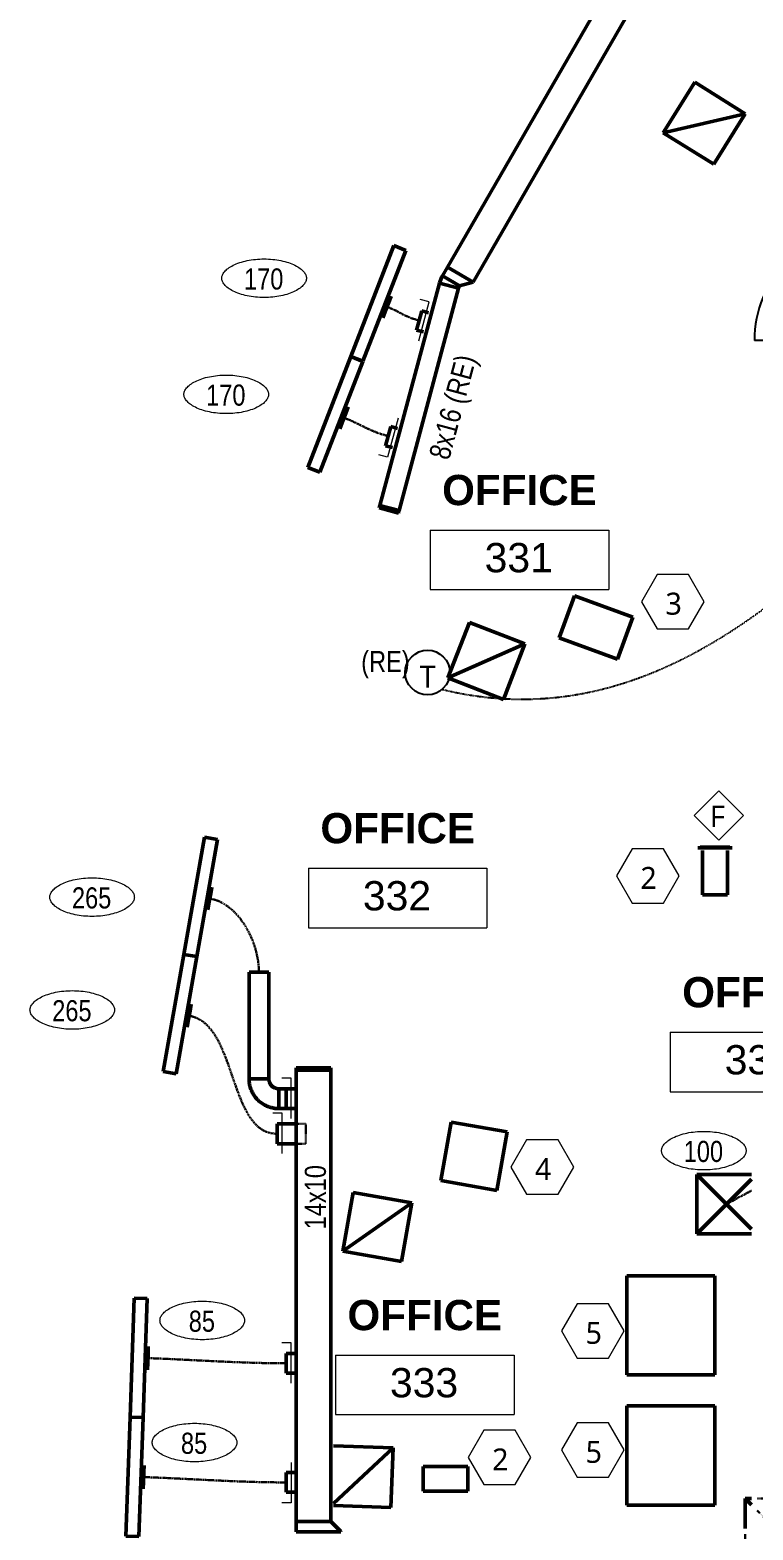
# Model space of a CAD drawing. Header units: inches. Extents: x 12453 to 15257, y -272 to 1517.
# Drawn here: x 12453 to 12744, y 101 to 706 of the extents above; entities that cross this region are included whole.
import ezdxf

# ---------------------------------------------------------------- set-up
doc = ezdxf.new("R2010")
doc.units = ezdxf.units.IN
doc.header["$MEASUREMENT"] = 0
for name, pattern in [('_ Hidden  _below_ behind_ beyond_', [0.09375, 0.0625, -0.03125]), ('Center', [1.25, 0.25, -0.1875, 0.625, -0.1875]), ('Hidden 1_16_', [0.09375, 0.0625, -0.03125])]:
    doc.linetypes.add(name, pattern=pattern)
for name, color, linetype, lineweight in [('A-ANNO-NOTE', 131, 'Continuous', 20), ('A-AREA-IDEN', 2, 'Continuous', 20), ('A-DETL', 90, 'Continuous', 9), ('A-DETL-DEMO', 6, 'Continuous', 18), ('G-ANNO-TEXT', 231, 'Continuous', 9), ('M-HVAC-CDFF', 50, 'Continuous', 50), ('M-HVAC-CDFF-IDEN', 2, 'Continuous', 20), ('M-HVAC-DUCT', 70, 'Continuous', 18), ('M-HVAC-DUCT-CNTR', 70, 'Continuous', 18), ('M-HVAC-DUCT-IDEN', 70, 'Continuous', 20)]:
    doc.layers.add(name, color=color, linetype=linetype, lineweight=lineweight)
doc.styles.add('Arial', font='arial.ttf', dxfattribs={"height": 11.802395})
doc.styles.add('Arial_B', font='arialbd.ttf', dxfattribs={"height": 12.177074})
doc.styles.add('Swis721 BT', font='swiss.ttf', dxfattribs={"width": 0.8, "height": 8.514638})
doc.styles.add('Trebuchet MS', font='trebuc.ttf', dxfattribs={"height": 8.861538})

# ---------------------------------------------------------------- blocks, each defined once
blk = doc.blocks.new('Rectangular Elbow - Radius - 1 W-2773806-3RD FLOOR PLAN - NEW')
at = {"layer": 'M-HVAC-DUCT', "lineweight": 25}
for p, q in [((-1.82, 19.39), (19.39, -1.82)), ((-12.43, -15), (-12.43, 15))]:
    blk.add_line(p, q, dxfattribs=at)
for radius in [15, 45]:
    blk.add_arc((-12.43, 30), radius, 270, 315, dxfattribs=at)
blk = doc.blocks.new('Return Diffuser - Rectangular Outlet _PAR_ - PAR-8x8_24x24-V135-3RD FLOOR PLAN - NEW')
at = {"layer": 'M-HVAC-CDFF'}
for p, q in [((12, 12), (-12, 12)), ((-12, 12), (-12, -12)), ((-12, 12), (12, -12)), ((12, -12), (12, 12)), ((-12, -12), (12, -12))]:
    blk.add_line(p, q, dxfattribs=at)
blk = doc.blocks.new('Return Diffuser - Rectangular Outlet _PAR_ - PAR-8x8_24x24-V139-3RD FLOOR PLAN - NEW')
at = {"layer": 'M-HVAC-CDFF'}
for p, q in [((-11.17, 11.17), (12, -12)), ((12, 12), (-11.14, 12)), ((12, -12), (12, 12)), ((-11.98, -12), (12, -12))]:
    blk.add_line(p, q, dxfattribs=at)
blk = doc.blocks.new('Supply Diffuser _OMNI_ - 8_ RD INLET _24x24_-V146-3RD FLOOR PLAN - NEW')
at = {"layer": 'M-HVAC-CDFF'}
for p, q in [((12, 12), (-12, 12)), ((-12, 12), (-12, -10.09)), ((-12, 12), (10.09, -10.09)), ((-12, 12), (-12, -10.09)), ((-12, 12), (12, 12)), ((12, 12), (-10.09, -10.09)), ((12, -10.09), (12, 12)), ((12, 12), (12, -10.09))]:
    blk.add_line(p, q, dxfattribs=at)
blk = doc.blocks.new('Plenum Slot Supply _TBD_ - 8_ RD INLET - TBDI _48_ Plenum_-2903914-3RD FLOOR PLAN - NEW')
at = {"layer": 'M-HVAC-CDFF'}
for p, q in [((24, 2.625), (-24, 2.625)), ((-24, 2.625), (-24, -2.625)), ((24, -2.625), (24, 2.625)), ((-24, -2.625), (24, -2.625)), ((-4.6875, -3.75), (-2.0625, -3.75)), ((-2.0625, -3.75), (2.0625, -3.75)), ((2.0625, -3.75), (4.6875, -3.75))]:
    blk.add_line(p, q, dxfattribs=at)
blk = doc.blocks.new('Plenum Slot Supply _TBD_ - 8_ RD INLET - TBDI _48_ Plenum_-2904101-3RD FLOOR PLAN - NEW')
at = {"layer": 'M-HVAC-CDFF'}
for p, q in [((24, 2.625), (-24, 2.625)), ((-24, 2.625), (-24, -2.625)), ((24, -2.625), (24, 2.625)), ((-24, -2.625), (24, -2.625)), ((-4.6875, -3.75), (-2.0625, -3.75)), ((-2.0625, -3.75), (2.0625, -3.75)), ((2.0625, -3.75), (4.6875, -3.75))]:
    blk.add_line(p, q, dxfattribs=at)
blk = doc.blocks.new('Plenum Slot Supply _TBD_ - 8_ RD INLET - TBDI _48_ Plenum_-2904137-3RD FLOOR PLAN - NEW')
at = {"layer": 'M-HVAC-CDFF'}
for p, q in [((24, 2.625), (-24, 2.625)), ((-24, 2.625), (-24, -2.625)), ((24, -2.625), (24, 2.625)), ((-24, -2.625), (24, -2.625)), ((-4.6875, -3.75), (-2.0625, -3.75)), ((-2.0625, -3.75), (2.0625, -3.75)), ((2.0625, -3.75), (4.6875, -3.75))]:
    blk.add_line(p, q, dxfattribs=at)
blk = doc.blocks.new('Rectangular Endcap - Standard-2796616-3RD FLOOR PLAN - NEW')
at = {"layer": 'M-HVAC-DUCT', "lineweight": 50}
for p, q in [((0, -4), (0, 4)), ((0, 4), (1, 4)), ((1, 4), (1, -4)), ((1, -4), (0, -4))]:
    blk.add_line(p, q, dxfattribs=at)
blk = doc.blocks.new('Rectangular Tap - Beveled - Standard-2915283-3RD FLOOR PLAN - NEW')
at = {"layer": 'M-HVAC-DUCT', "lineweight": 50}
for p, q in [((-0.24, -7), (-0.24, 11)), ((-0.24, 11), (0, 11)), ((4, 7), (0, 11)), ((4, -7), (4, 7)), ((4, -7), (-0.24, -7))]:
    blk.add_line(p, q, dxfattribs=at)
blk = doc.blocks.new('Rectangular Endcap - Standard-2790448-3RD FLOOR PLAN - NEW')
at = {"layer": 'M-HVAC-DUCT', "lineweight": 50}
for p, q in [((0, -7), (0, 7)), ((0, 7), (1, 7)), ((1, 7), (1, -7)), ((1, -7), (0, -7))]:
    blk.add_line(p, q, dxfattribs=at)
blk = doc.blocks.new('Round Elbow - 1 D-2781238-3RD FLOOR PLAN - NEW')
at = {"layer": 'M-HVAC-DUCT', "lineweight": 50}
for p, q in [((-4, 8), (0, 8)), ((0, 8), (4, 8)), ((-8, 0), (-8, 4)), ((-8, -4), (-8, 0))]:
    blk.add_line(p, q, dxfattribs=at)
at = {"layer": 'M-HVAC-DUCT', "lineweight": 50, "flags": 128}
for points in [[(-4, 8), (-4, 7.84), (-4.01, 7.68), (-4.03, 7.52), (-4.05, 7.36), (-4.08, 7.21), (-4.11, 7.05), (-4.16, 6.89), (-4.2, 6.74), (-4.26, 6.59), (-4.32, 6.44), (-4.38, 6.3), (-4.45, 6.15), (-4.53, 6.01), (-4.61, 5.88), (-4.7, 5.74), (-4.79, 5.61), (-4.89, 5.48), (-4.99, 5.36), (-5.1, 5.24), (-5.21, 5.13), (-5.33, 5.02), (-5.45, 4.92), (-5.58, 4.82), (-5.71, 4.72), (-5.84, 4.63), (-5.98, 4.55), (-6.11, 4.47), (-6.26, 4.4), (-6.4, 4.33), (-6.55, 4.27), (-6.7, 4.22), (-6.85, 4.17), (-7.01, 4.13), (-7.16, 4.09), (-7.32, 4.06), (-7.48, 4.03), (-7.64, 4.02), (-7.8, 4.01), (-7.96, 4), (-8, 4)], [(-8, -4), (-7.52, -3.99), (-7.04, -3.96), (-6.56, -3.91), (-6.09, -3.85), (-5.62, -3.76), (-5.15, -3.66), (-4.68, -3.53), (-4.23, -3.39), (-3.77, -3.23), (-3.33, -3.05), (-2.89, -2.86), (-2.46, -2.64), (-2.04, -2.41), (-1.63, -2.17), (-1.22, -1.9), (-0.83, -1.63), (-0.45, -1.33), (-0.09, -1.02), (0.27, -0.7), (0.61, -0.36), (0.94, -0.01), (1.25, 0.35), (1.55, 0.73), (1.83, 1.12), (2.1, 1.52), (2.35, 1.93), (2.58, 2.34), (2.8, 2.77), (3, 3.21), (3.18, 3.65), (3.35, 4.1), (3.5, 4.56), (3.62, 5.02), (3.73, 5.49), (3.83, 5.96), (3.9, 6.43), (3.95, 6.91), (3.98, 7.39), (4, 7.87), (4, 8)]]:
    blk.add_lwpolyline(points, dxfattribs=at)
blk = doc.blocks.new('Return Grille _350_ - 350FS-3207466-3RD FLOOR PLAN - NEW')
at = {"layer": 'M-HVAC-CDFF'}
for p, q in [((12911.73, 376.49), (12897.98, 376.49)), ((12910.85, 376.74), (12898.85, 376.74))]:
    blk.add_line(p, q, dxfattribs=at)
blk = doc.blocks.new('Rectangular Elbow - Radius - 1 W-2796545-3RD FLOOR PLAN - NEW')
at = {"layer": 'M-HVAC-DUCT', "lineweight": 50}
for p, q in [((-1.05, -4), (-1.05, 4)), ((-0.02, 4.14), (2.05, -3.59))]:
    blk.add_line(p, q, dxfattribs=at)
for radius in [4, 12]:
    blk.add_arc((-1.05, 8), radius, 270, 285, dxfattribs=at)
blk = doc.blocks.new('Rectangular Transition - Angle - 45 Degree-2796592-3RD FLOOR PLAN - NEW')
at = {"layer": 'M-HVAC-DUCT', "lineweight": 50}
for p, q in [((0, 6), (4, 2)), ((0, -6), (0, 6)), ((4, 2), (4, -6)), ((4, -6), (0, -6))]:
    blk.add_line(p, q, dxfattribs=at)
blk = doc.blocks.new('Supply Diffuser _OMNI_ - 8_ RD INLET _24x24_-3198319-3RD FLOOR PLAN - NEW')
at = {"layer": 'A-DETL-DEMO', "linetype": 'Hidden 1_16_', "lineweight": 30}
for p, q in [((-12, 7.19), (-12, -12)), ((-12, 7.19), (-12, -12)), ((-7.19, 7.19), (0.09, -0.09)), ((12, 12), (2.34, 12)), ((12, 12), (2.34, 2.34)), ((2.34, 12), (12, 12)), ((12, -12), (12, 12)), ((12, 12), (12, -12)), ((0.09, 0.09), (-12, -12)), ((2.34, -2.34), (12, -12)), ((-12, -12), (0.09, -12)), ((-12, -12), (0.09, -12)), ((2.34, -12), (12, -12)), ((2.34, -12), (12, -12))]:
    blk.add_line(p, q, dxfattribs=at)
at = {"layer": 'M-HVAC-CDFF'}
for p, q in [((0.09, 12), (-12, 12)), ((-12, 12), (-12, 9.44)), ((-12, 12), (-9.44, 9.44)), ((-12, 12), (-12, 9.44)), ((-12, 12), (0.09, 12))]:
    blk.add_line(p, q, dxfattribs=at)
blk = doc.blocks.new('Round Takeoff - Standard w_ VD-V218-3RD FLOOR PLAN - NEW')
at = {"layer": 'A-DETL-DEMO', "linetype": 'Hidden 1_16_', "lineweight": 30}
for p, q in [((-0.24, 4), (-0.24, 0)), ((-0.24, -1.04), (-0.24, -4))]:
    blk.add_line(p, q, dxfattribs=at)
at = {"layer": 'M-HVAC-DUCT'}
for p, q in [((2, 8.25), (5.75, 8.25)), ((2, -8), (2, 8.25))]:
    blk.add_line(p, q, dxfattribs=at)
at = {"layer": 'M-HVAC-DUCT', "lineweight": 50}
for p, q in [((1.13, 4), (4, 4)), ((4, 0), (4, 4)), ((4, -4), (4, 0)), ((4, -4), (1.13, -4))]:
    blk.add_line(p, q, dxfattribs=at)
blk = doc.blocks.new('Round Takeoff - Standard w_ VD-V219-3RD FLOOR PLAN - NEW')
at = {"layer": 'A-DETL-DEMO', "linetype": 'Hidden 1_16_', "lineweight": 30}
for p, q in [((-0.24, 4), (-0.24, 1.04)), ((-0.24, 0), (-0.24, -4))]:
    blk.add_line(p, q, dxfattribs=at)
at = {"layer": 'M-HVAC-DUCT'}
for p, q in [((2, 8), (2, -8.25)), ((2, -8.25), (5.75, -8.25))]:
    blk.add_line(p, q, dxfattribs=at)
at = {"layer": 'M-HVAC-DUCT', "lineweight": 50}
for p, q in [((1.13, 4), (4, 4)), ((4, 0), (4, 4)), ((4, -4), (1.13, -4)), ((4, -4), (4, 0))]:
    blk.add_line(p, q, dxfattribs=at)
blk = doc.blocks.new('Round Takeoff - Standard w_ VD-V221-3RD FLOOR PLAN - NEW')
at = {"layer": 'A-DETL-DEMO', "linetype": 'Hidden 1_16_', "lineweight": 30}
for p, q in [((-0.24, 4), (0, 4)), ((-0.24, 4), (-0.24, 0)), ((-0.24, 0), (-0.24, -4)), ((0, -4), (-0.24, -4))]:
    blk.add_line(p, q, dxfattribs=at)
at = {"layer": 'M-HVAC-DUCT'}
for p, q in [((2, 8), (2, -8.25)), ((2, -8.25), (5.75, -8.25))]:
    blk.add_line(p, q, dxfattribs=at)
at = {"layer": 'M-HVAC-DUCT', "lineweight": 50}
for p, q in [((0, 4), (4, 4)), ((4, 0), (4, 4)), ((4, -4), (0, -4)), ((4, -4), (4, 0))]:
    blk.add_line(p, q, dxfattribs=at)
blk = doc.blocks.new('Round Takeoff - Standard w_ VD-V214-3RD FLOOR PLAN - NEW')
at = {"layer": 'A-DETL-DEMO', "linetype": 'Hidden 1_16_', "lineweight": 30}
for p, q in [((-0.24, 4), (0, 4)), ((-0.24, 4), (-0.24, 0)), ((-0.24, 0), (-0.24, -4)), ((0, -4), (-0.24, -4))]:
    blk.add_line(p, q, dxfattribs=at)
at = {"layer": 'M-HVAC-DUCT'}
for p, q in [((2, 8.25), (5.75, 8.25)), ((2, -8), (2, 8.25))]:
    blk.add_line(p, q, dxfattribs=at)
at = {"layer": 'M-HVAC-DUCT', "lineweight": 50}
for p, q in [((0, 4), (4, 4)), ((4, 0), (4, 4)), ((4, -4), (4, 0)), ((4, -4), (0, -4))]:
    blk.add_line(p, q, dxfattribs=at)
blk = doc.blocks.new('Round Takeoff - Standard w_ VD-2915478-3RD FLOOR PLAN - NEW')
at = {"layer": 'A-DETL-DEMO', "linetype": 'Hidden 1_16_', "lineweight": 30}
for p, q in [((-3.89, 4), (0, 4)), ((-3.89, 4), (-3.89, 0)), ((-3.89, 0), (-3.89, -4)), ((0, -4), (-3.89, -4))]:
    blk.add_line(p, q, dxfattribs=at)
at = {"layer": 'M-HVAC-DUCT'}
for p, q in [((5.65, 8.25), (9.4, 8.25)), ((5.65, -8), (5.65, 8.25))]:
    blk.add_line(p, q, dxfattribs=at)
at = {"layer": 'M-HVAC-DUCT', "lineweight": 50}
for p, q in [((0, 4), (7.65, 4)), ((7.65, 0), (7.65, 4)), ((7.65, -4), (7.65, 0)), ((7.65, -4), (0, -4))]:
    blk.add_line(p, q, dxfattribs=at)
blk = doc.blocks.new('Diffuser Tag - Diffuser Tag _GPI_ - Airflow Only-1174567-3RD FLOOR PLAN - NEW')
at = {"layer": 'M-HVAC-CDFF-IDEN'}
for points, knots in [([(-0.2734, 0), (-0.2734, 0.0021), (-0.273, 0.0065), (-0.2703, 0.0153), (-0.2634, 0.0269), (-0.2481, 0.0414), (-0.2191, 0.0592), (-0.1685, 0.0762), (-0.0956, 0.0835), (-0.0228, 0.0762), (0.0278, 0.0592), (0.0568, 0.0414), (0.0721, 0.0269), (0.079, 0.0153), (0.0817, 0.0065), (0.0821, 0.0021), (0.0821, 0)], [0, 0, 0, 0, 0.098175, 0.19635, 0.392699, 0.589049, 0.785398, 1.178097, 1.570796, 1.963495, 2.356194, 2.552544, 2.748894, 2.945243, 3.043418, 3.141593, 3.141593, 3.141593, 3.141593]), ([(0.0821, 0), (0.0821, -0.0021), (0.0817, -0.0065), (0.079, -0.0153), (0.0721, -0.0269), (0.0568, -0.0414), (0.0278, -0.0592), (-0.0228, -0.0762), (-0.0956, -0.0835), (-0.1685, -0.0762), (-0.2191, -0.0592), (-0.2481, -0.0414), (-0.2634, -0.0269), (-0.2703, -0.0153), (-0.273, -0.0065), (-0.2734, -0.0021), (-0.2734, 0)], [3.141593, 3.141593, 3.141593, 3.141593, 3.239767, 3.337942, 3.534292, 3.730641, 3.926991, 4.31969, 4.712389, 5.105088, 5.497787, 5.694137, 5.890486, 6.086836, 6.185011, 6.283185, 6.283185, 6.283185, 6.283185])]:
    blk.add_open_spline(points, degree=3, knots=knots, dxfattribs=at)
blk = doc.blocks.new('Room Tag - Room Tag-84095-3RD FLOOR PLAN - NEW')
at = {"layer": 'A-AREA-IDEN'}
for p, q in [((-0.375, -0.0625), (-0.375, -0.3125)), ((-0.375, -0.0625), (0.375, -0.0625)), ((0.375, -0.0625), (0.375, -0.3125)), ((-0.375, -0.3125), (0.375, -0.3125))]:
    blk.add_line(p, q, dxfattribs=at)
blk = doc.blocks.new('Note Hexagon - Note Hexagon - _GPI_-1528888-3RD FLOOR PLAN - NEW')
at = {"layer": 'A-ANNO-NOTE'}
for p, q in [((-0.0694, 0.1147), (-0.1353, 0.0005)), ((0.0625, 0.1147), (-0.0694, 0.1147)), ((0.1284, 0.0005), (0.0625, 0.1147)), ((-0.1353, 0.0005), (-0.0694, -0.1137)), ((0.0625, -0.1137), (0.1284, 0.0005)), ((-0.0694, -0.1137), (0.0625, -0.1137))]:
    blk.add_line(p, q, dxfattribs=at)
blk = doc.blocks.new('Diffuser Tag - Diffuser Tag _GPI_ - Diffuser Tag Only-1174569-3RD FLOOR PLAN - NEW')
at = {"layer": 'M-HVAC-CDFF-IDEN'}
for p, q in [((0.1872, 0.1031), (0.084, 0)), ((0.2903, 0), (0.1872, 0.1031)), ((0.084, 0), (0.1872, -0.1031)), ((0.1872, -0.1031), (0.2903, 0))]:
    blk.add_line(p, q, dxfattribs=at)

msp = doc.modelspace()

# ---------------------------------------------------------------- linework, layer by layer
at = {"layer": 'A-DETL', "lineweight": 25}
msp.add_circle((12612.94, 447.15), 9, dxfattribs=at)
at = {"layer": 'A-DETL', "linetype": '_ Hidden  _below_ behind_ beyond_', "lineweight": 25}
msp.add_open_spline([(12618.83, 440.35), (12687.47, 423.59), (12797.75, 505.35), (12878.06, 606.51), (12901.09, 695.88), (12948.25, 725.99)], degree=3, knots=[0, 0, 0, 0, 9.320218, 19.238564, 26.908517, 26.908517, 26.908517, 26.908517], dxfattribs=at)
at = {"layer": 'M-HVAC-DUCT', "lineweight": 50}
for p, q in [((12620.96, 610.56), (12726, 792.51)), ((12631.35, 604.56), (12736.39, 786.51)), ((12631.35, 604.56), (12620.96, 610.56)), ((12593.72, 514.5), (12617.76, 604.21)), ((12601.45, 512.43), (12625.48, 602.14)), ((12617.76, 604.21), (12625.48, 602.14)), ((12601.45, 512.43), (12593.72, 514.5)), ((12666.05, 461.09), (12672.21, 478.01)), ((12695.7, 469.46), (12672.21, 478.01)), ((12695.7, 469.46), (12689.55, 452.54)), ((12689.55, 452.54), (12666.05, 461.09)), ((12723.88, 357.49), (12723.88, 375.37)), ((12733.88, 357.49), (12733.88, 375.37)), ((12733.88, 357.49), (12723.88, 357.49)), ((12540.96, 326.3), (12540.96, 283.3)), ((12540.96, 326.3), (12548.96, 326.3)), ((12548.96, 283.3), (12548.96, 326.3)), ((12559.96, 286.8), (12573.96, 286.8)), ((12559.96, 286.8), (12559.96, 104.8)), ((12573.96, 286.8), (12573.96, 104.8)), ((12548.96, 283.3), (12540.96, 283.3)), ((12555.96, 279.3), (12552.96, 279.3)), ((12552.96, 271.3), (12552.96, 279.3)), ((12555.96, 279.3), (12555.96, 271.3)), ((12552.96, 271.3), (12555.96, 271.3)), ((12618.27, 242.24), (12622.44, 265.87)), ((12645.09, 261.88), (12622.44, 265.87)), ((12645.09, 261.88), (12640.92, 238.24)), ((12640.92, 238.24), (12618.27, 242.24)), ((12693.37, 163.87), (12693.37, 203.87)), ((12728.88, 203.87), (12693.37, 203.87)), ((12728.88, 203.87), (12728.88, 163.87)), ((12728.88, 163.87), (12693.37, 163.87)), ((12693.37, 111.37), (12693.37, 151.37)), ((12728.88, 151.37), (12693.37, 151.37)), ((12728.88, 151.37), (12728.88, 111.37)), ((12611.19, 117.03), (12611.19, 127.03)), ((12629.19, 127.03), (12611.19, 127.03)), ((12629.19, 127.03), (12629.19, 117.03)), ((12629.19, 117.03), (12611.19, 117.03)), ((12728.88, 111.37), (12693.37, 111.37)), ((12573.96, 104.8), (12559.96, 104.8))]:
    msp.add_line(p, q, dxfattribs=at)
at = {"layer": 'M-HVAC-DUCT-CNTR', "linetype": 'Center', "lineweight": 30}
for points in [[(12609.58, 589.13), (12602.59, 591), (12603.36, 592), (12596.62, 594.61)], [(12597.08, 542.49), (12588.91, 544.68), (12587.16, 546.8), (12579.27, 549.86)], [(12544.96, 326.3), (12544.96, 338.29), (12536.99, 353.94), (12525.18, 356.02)], [(12552.31, 261.15), (12532.47, 261.15), (12536.38, 305.3), (12516.84, 308.75)], [(12743.62, 238.2), (12737.46, 235.01), (12733.56, 232.75), (12733.56, 232.75)], [(12555.96, 168.58), (12537.29, 168.58), (12518.83, 170.01), (12500.18, 170.67)], [(12555.96, 120.55), (12536.74, 120.55), (12517.72, 122.02), (12498.5, 122.7)]]:
    msp.add_open_spline(points, degree=3, dxfattribs=at)

# ---------------------------------------------------------------- block references
at = {"layer": 'A-ANNO-NOTE', "xscale": 96, "yscale": 96, "zscale": 96}
for p in [(12712.22, 475.67), (12702.09, 365.05), (12659.58, 247.67), (12679.99, 181.62), (12642.31, 130.56), (12679.99, 133.62)]:
    msp.add_blockref('Note Hexagon - Note Hexagon - _GPI_-1528888-3RD FLOOR PLAN - NEW', p, dxfattribs=at)
at = {"layer": 'A-AREA-IDEN', "xscale": 95.99999999999994, "yscale": 95.99999999999994, "zscale": 95.99999999999994}
for p in [(12650.01, 510.58), (12600.92, 374.22), (12746.82, 308.08), (12611.83, 177.87)]:
    msp.add_blockref('Room Tag - Room Tag-84095-3RD FLOOR PLAN - NEW', p, dxfattribs=at)
at = {"layer": 'M-HVAC-CDFF', "extrusion": (0, 0, -1)}
for name, p, rotation in [('Return Diffuser - Rectangular Outlet _PAR_ - PAR-8x8_24x24-V135-3RD FLOOR PLAN - NEW', (-12724.56, 668.65), 211.9009009733454), ('Plenum Slot Supply _TBD_ - 8_ RD INLET - TBDI _48_ Plenum_-2903914-3RD FLOOR PLAN - NEW', (-12593.12, 595.97), 291.18428898461), ('Plenum Slot Supply _TBD_ - 8_ RD INLET - TBDI _48_ Plenum_-2903914-3RD FLOOR PLAN - NEW', (-12575.77, 551.21), 291.18428898461), ('Return Diffuser - Rectangular Outlet _PAR_ - PAR-8x8_24x24-V135-3RD FLOOR PLAN - NEW', (-12636.71, 451.86), 201.1842889846095), ('Plenum Slot Supply _TBD_ - 8_ RD INLET - TBDI _48_ Plenum_-2904101-3RD FLOOR PLAN - NEW', (-12521.48, 356.67), 280.0000000000047), ('Plenum Slot Supply _TBD_ - 8_ RD INLET - TBDI _48_ Plenum_-2904101-3RD FLOOR PLAN - NEW', (-12513.15, 309.4), 280.0000000000047), ('Supply Diffuser _OMNI_ - 8_ RD INLET _24x24_-V146-3RD FLOOR PLAN - NEW', (-12733.56, 232.75), 270.0000000000008), ('Return Diffuser - Rectangular Outlet _PAR_ - PAR-8x8_24x24-V135-3RD FLOOR PLAN - NEW', (-12592.69, 223.58), 190.0000000000045), ('Plenum Slot Supply _TBD_ - 8_ RD INLET - TBDI _48_ Plenum_-2904137-3RD FLOOR PLAN - NEW', (-12496.43, 170.8), 271.9999999999985), ('Plenum Slot Supply _TBD_ - 8_ RD INLET - TBDI _48_ Plenum_-2904137-3RD FLOOR PLAN - NEW', (-12494.75, 122.83), 271.9999999999985), ('Return Diffuser - Rectangular Outlet _PAR_ - PAR-8x8_24x24-V139-3RD FLOOR PLAN - NEW', (-12586.64, 122.88), 182.0000000000003)]:
    msp.add_blockref(name, p, dxfattribs=dict(at, rotation=rotation))
at = {"layer": 'M-HVAC-CDFF'}
msp.add_blockref('Return Grille _350_ - 350FS-3207466-3RD FLOOR PLAN - NEW', (-175.98, 0), dxfattribs=at)
at = {"layer": 'M-HVAC-CDFF', "linetype": 'Hidden 1_16_', "lineweight": 30, "extrusion": (0, 0, -1), "rotation": 270.0000000000008}
msp.add_blockref('Supply Diffuser _OMNI_ - 8_ RD INLET _24x24_-3198319-3RD FLOOR PLAN - NEW', (-12753.09, 102.02), dxfattribs=at)
at = {"layer": 'M-HVAC-CDFF-IDEN', "xscale": 95.99999999999994, "yscale": 95.99999999999994, "zscale": 95.99999999999994}
for name, p in [('Diffuser Tag - Diffuser Tag _GPI_ - Airflow Only-1174567-3RD FLOOR PLAN - NEW', (12556.22, 606.16)), ('Diffuser Tag - Diffuser Tag _GPI_ - Airflow Only-1174567-3RD FLOOR PLAN - NEW', (12540.96, 559.32)), ('Diffuser Tag - Diffuser Tag _GPI_ - Diffuser Tag Only-1174569-3RD FLOOR PLAN - NEW', (12712.44, 389.48)), ('Diffuser Tag - Diffuser Tag _GPI_ - Airflow Only-1174567-3RD FLOOR PLAN - NEW', (12486.84, 356.57)), ('Diffuser Tag - Diffuser Tag _GPI_ - Airflow Only-1174567-3RD FLOOR PLAN - NEW', (12478.88, 311.08)), ('Diffuser Tag - Diffuser Tag _GPI_ - Airflow Only-1174567-3RD FLOOR PLAN - NEW', (12733.56, 254.33)), ('Diffuser Tag - Diffuser Tag _GPI_ - Airflow Only-1174567-3RD FLOOR PLAN - NEW', (12531.3, 185.87)), ('Diffuser Tag - Diffuser Tag _GPI_ - Airflow Only-1174567-3RD FLOOR PLAN - NEW', (12528.16, 136.63))]:
    msp.add_blockref(name, p, dxfattribs=at)
at = {"layer": 'M-HVAC-DUCT', "lineweight": 25, "rotation": 224.9999999999994}
msp.add_blockref('Rectangular Elbow - Radius - 1 W-2773806-3RD FLOOR PLAN - NEW', (12759.77, 593.51), dxfattribs=at)
at = {"layer": 'M-HVAC-DUCT', "lineweight": 50}
for name, p, rotation in [('Rectangular Elbow - Radius - 1 W-2796545-3RD FLOOR PLAN - NEW', (12621.89, 604.19), 240.0000000000219), ('Rectangular Transition - Angle - 45 Degree-2796592-3RD FLOOR PLAN - NEW', (12626.15, 607.56), 240.0000000000219), ('Rectangular Endcap - Standard-2796616-3RD FLOOR PLAN - NEW', (12597.58, 513.46), 255), ('Rectangular Endcap - Standard-2790448-3RD FLOOR PLAN - NEW', (12566.96, 286.8), 90), ('Round Elbow - 1 D-2781238-3RD FLOOR PLAN - NEW', (12544.96, 275.3), 270)]:
    msp.add_blockref(name, p, dxfattribs=dict(at, rotation=rotation))
at = {"layer": 'M-HVAC-DUCT', "linetype": 'Hidden 1_16_', "lineweight": 30, "extrusion": (0, 0, -1)}
for name, p, rotation in [('Round Takeoff - Standard w_ VD-V218-3RD FLOOR PLAN - NEW', (-12613.44, 588.09), 14.99999999998928), ('Round Takeoff - Standard w_ VD-V219-3RD FLOOR PLAN - NEW', (-12600.94, 541.46), 14.99999999999916)]:
    msp.add_blockref(name, p, dxfattribs=dict(at, rotation=rotation))
for name, p in [('Round Takeoff - Standard w_ VD-V214-3RD FLOOR PLAN - NEW', (-12559.96, 275.3)), ('Round Takeoff - Standard w_ VD-2915478-3RD FLOOR PLAN - NEW', (-12559.96, 261.15)), ('Round Takeoff - Standard w_ VD-V214-3RD FLOOR PLAN - NEW', (-12559.96, 168.58)), ('Round Takeoff - Standard w_ VD-V221-3RD FLOOR PLAN - NEW', (-12559.96, 120.55))]:
    msp.add_blockref(name, p, dxfattribs=at)
at = {"layer": 'M-HVAC-DUCT', "lineweight": 50, "extrusion": (0, 0, -1), "rotation": 90}
msp.add_blockref('Rectangular Tap - Beveled - Standard-2915283-3RD FLOOR PLAN - NEW', (-12566.96, 100.8), dxfattribs=at)

# ---------------------------------------------------------------- texts
at = {"layer": 'A-ANNO-NOTE', "lineweight": 9, "char_height": 8.86, "width": 7.668, "attachment_point": 2, "line_spacing_factor": 1.032839, "style": 'Trebuchet MS'}
for s, insert in [('3', (12712.22, 479.35)), ('2', (12702.09, 368.73)), ('4', (12659.58, 251.34)), ('5', (12679.99, 185.3)), ('2', (12642.31, 134.24)), ('5', (12679.99, 137.3))]:
    msp.add_mtext(s, dxfattribs=dict(at, insert=insert))
at = {"layer": 'A-AREA-IDEN', "lineweight": 9, "attachment_point": 2, "line_spacing_factor": 0.938532}
for s, insert, char_height, width, style in [('OFFICE', (12650.02, 526.83), 12.177, 72.432, 'Arial_B'), ('331', (12649.73, 499.38), 11.802, 32.832, 'Arial'), ('OFFICE', (12600.93, 390.47), 12.177, 72.432, 'Arial_B'), ('332', (12600.64, 363.03), 11.802, 32.832, 'Arial'), ('OFFICE', (12746.83, 324.33), 12.177, 72.432, 'Arial_B'), ('335', (12746.54, 296.89), 11.802, 32.832, 'Arial'), ('OFFICE', (12611.84, 194.12), 12.177, 72.432, 'Arial_B'), ('333', (12611.55, 166.67), 11.802, 32.832, 'Arial')]:
    msp.add_mtext(s, dxfattribs=dict(at, insert=insert, char_height=char_height, width=width, style=style))
at = {"layer": 'G-ANNO-TEXT', "color": 7, "attachment_point": 1}
for s, insert, char_height, width, line_spacing_factor, style in [('(RE)', (12586.2, 455.82), 8.515, 22.356, 1.00667, 'Swis721 BT'), ('T', (12609.75, 449.94), 8.86, 8.424, 1.032839, 'Trebuchet MS')]:
    msp.add_mtext(s, dxfattribs=dict(at, insert=insert, char_height=char_height, width=width, line_spacing_factor=line_spacing_factor, style=style))
at = {"layer": 'M-HVAC-CDFF-IDEN', "lineweight": 9, "attachment_point": 2, "line_spacing_factor": 1.00667, "style": 'Swis721 BT'}
for s, insert, char_height, width in [('170', (12546.87, 610.11), 8.515, 18.792), ('170', (12531.6, 563.28), 8.515, 18.792), ('F', (12730.12, 393.43), 8.51, 6.588), ('265', (12477.49, 360.52), 8.515, 18.792), ('265', (12469.53, 315.03), 8.515, 18.792), ('100', (12724.2, 258.28), 8.515, 18.792), ('85', (12521.95, 189.82), 8.515, 12.528), ('85', (12518.81, 140.59), 8.515, 12.528)]:
    msp.add_mtext(s, dxfattribs=dict(at, insert=insert, char_height=char_height, width=width))
at = {"layer": 'M-HVAC-DUCT-IDEN', "lineweight": 9, "char_height": 8.515, "attachment_point": 2, "line_spacing_factor": 1.00667, "style": 'Swis721 BT'}
for s, insert, width, rotation in [('8x16 (RE)', (12618.92, 555.34), 49.68, 75), ('14x10', (12563.46, 235.56), 30.456, 90)]:
    msp.add_mtext(s, dxfattribs=dict(at, insert=insert, width=width, rotation=rotation))

doc.saveas('drawing.dxf')
